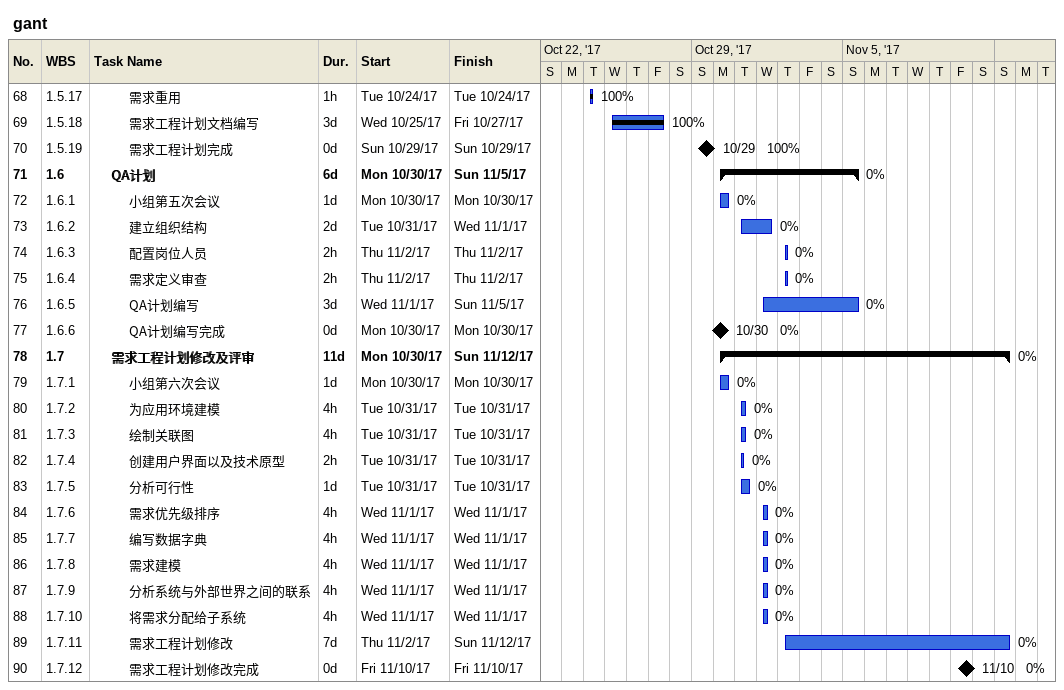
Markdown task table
gant

| ID | WBS | Task | Duration | Start | Finish | % complete |
|---|---|---|---|---|---|---|
| 68 | 1.5.17 | 需求重用 | 1h | 2017-10-24 | 2017-10-24 | 100 |
| 69 | 1.5.18 | 需求工程计划文档编写 | 3d | 2017-10-25 | 2017-10-27 | 100 |
| 70 | 1.5.19 | 需求工程计划完成 | 0d | 2017-10-29 | 2017-10-29 | 100 |
| 71 | 1.6 | **QA计划** | 6d | 2017-10-30 | 2017-11-05 | 0 |
| 72 | 1.6.1 | 小组第五次会议 | 1d | 2017-10-30 | 2017-10-30 | 0 |
| 73 | 1.6.2 | 建立组织结构 | 2d | 2017-10-31 | 2017-11-01 | 0 |
| 74 | 1.6.3 | 配置岗位人员 | 2h | 2017-11-02 | 2017-11-02 | 0 |
| 75 | 1.6.4 | 需求定义审查 | 2h | 2017-11-02 | 2017-11-02 | 0 |
| 76 | 1.6.5 | QA计划编写 | 3d | 2017-11-01 | 2017-11-05 | 0 |
| 77 | 1.6.6 | QA计划编写完成 | 0d | 2017-10-30 | 2017-10-30 | 0 |
| 78 | 1.7 | **需求工程计划修改及评审** | 11d | 2017-10-30 | 2017-11-12 | 0 |
| 79 | 1.7.1 | 小组第六次会议 | 1d | 2017-10-30 | 2017-10-30 | 0 |
| 80 | 1.7.2 | 为应用环境建模 | 4h | 2017-10-31 | 2017-10-31 | 0 |
| 81 | 1.7.3 | 绘制关联图 | 4h | 2017-10-31 | 2017-10-31 | 0 |
| 82 | 1.7.4 | 创建用户界面以及技术原型 | 2h | 2017-10-31 | 2017-10-31 | 0 |
| 83 | 1.7.5 | 分析可行性 | 1d | 2017-10-31 | 2017-10-31 | 0 |
| 84 | 1.7.6 | 需求优先级排序 | 4h | 2017-11-01 | 2017-11-01 | 0 |
| 85 | 1.7.7 | 编写数据字典 | 4h | 2017-11-01 | 2017-11-01 | 0 |
| 86 | 1.7.8 | 需求建模 | 4h | 2017-11-01 | 2017-11-01 | 0 |
| 87 | 1.7.9 | 分析系统与外部世界之间的联系 | 4h | 2017-11-01 | 2017-11-01 | 0 |
| 88 | 1.7.10 | 将需求分配给子系统 | 4h | 2017-11-01 | 2017-11-01 | 0 |
| 89 | 1.7.11 | 需求工程计划修改 | 7d | 2017-11-02 | 2017-11-12 | 0 |
| 90 | 1.7.12 | 需求工程计划修改完成 | 0d | 2017-11-10 | 2017-11-10 | 0 |
